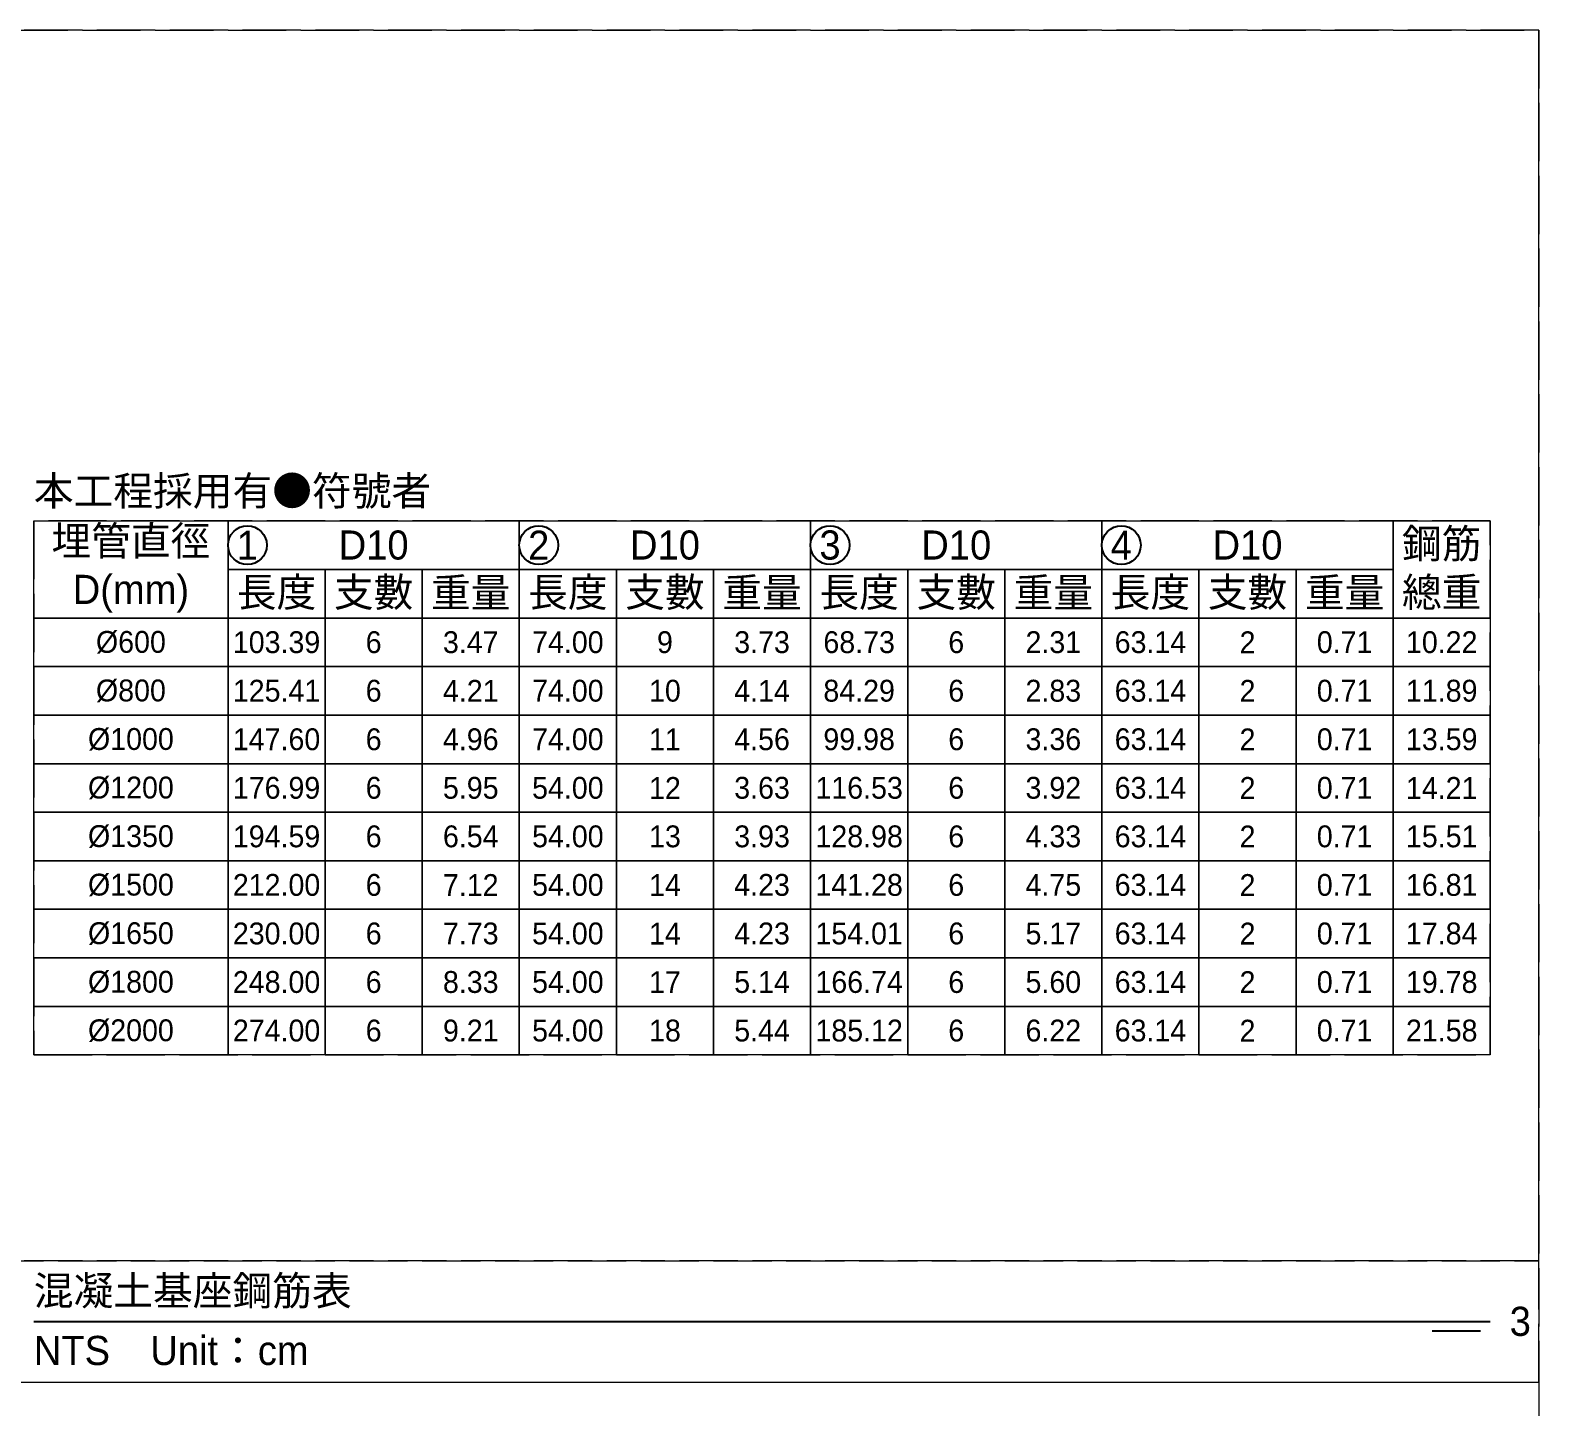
# Model space of a CAD drawing. Extents: x -781 to 13690, y -2778 to 2196.
# Drawn here: x -310.8 to 0, y -283.6 to 0 of the extents above; entities that cross this region are included whole.
import ezdxf

# ---------------------------------------------------------------- set-up
doc = ezdxf.new("R2010")
doc.units = 0
doc.header["$MEASUREMENT"] = 0
doc.linetypes.add('ACAD_ISO02W100', pattern=[15, 12, -3])
doc.layers.add('一、1.基本-圖框', color=7, linetype='Continuous', lineweight=20)
doc.layers.add('一、4.基本-隱藏', color=9, linetype='ACAD_ISO02W100', lineweight=20, plot=False)
doc.layers.add('三、3.文字-註解文字', color=2, linetype='Continuous')
doc.styles.add('次圖名(詳圖)', font='MS PGothic.ttf', dxfattribs={"height": 6})
doc.styles.add('註解文字(詳圖)', font='MS PGothic.ttf', dxfattribs={"height": 5})

msp = doc.modelspace()

# ---------------------------------------------------------------- linework, layer by layer
at = {"layer": '一、1.基本-圖框'}
for points in [[(-310, -101.092), (-270, -101.092), (-270, -121.092), (-310, -121.092)], [(-270, -101.092), (-210, -101.092), (-210, -111.092), (-270, -111.092)], [(-210, -101.092), (-150, -101.092), (-150, -111.092), (-210, -111.092)], [(-150, -101.092), (-90, -101.092), (-90, -111.092), (-150, -111.092)], [(-90, -101.092), (-30, -101.092), (-30, -111.092), (-90, -111.092)], [(-30, -101.092), (-10, -101.092), (-10, -121.092), (-30, -121.092)], [(-270, -111.092), (-250, -111.092), (-250, -121.092), (-270, -121.092)], [(-250, -111.092), (-230, -111.092), (-230, -121.092), (-250, -121.092)], [(-230, -111.092), (-210, -111.092), (-210, -121.092), (-230, -121.092)], [(-210, -111.092), (-190, -111.092), (-190, -121.092), (-210, -121.092)], [(-190, -111.092), (-170, -111.092), (-170, -121.092), (-190, -121.092)], [(-170, -111.092), (-150, -111.092), (-150, -121.092), (-170, -121.092)], [(-150, -111.092), (-130, -111.092), (-130, -121.092), (-150, -121.092)], [(-130, -111.092), (-110, -111.092), (-110, -121.092), (-130, -121.092)], [(-110, -111.092), (-90, -111.092), (-90, -121.092), (-110, -121.092)], [(-90, -111.092), (-70, -111.092), (-70, -121.092), (-90, -121.092)], [(-70, -111.092), (-50, -111.092), (-50, -121.092), (-70, -121.092)], [(-50, -111.092), (-30, -111.092), (-30, -121.092), (-50, -121.092)], [(-310, -121.092), (-270, -121.092), (-270, -131.092), (-310, -131.092)], [(-270, -121.092), (-250, -121.092), (-250, -131.092), (-270, -131.092)], [(-250, -121.092), (-230, -121.092), (-230, -131.092), (-250, -131.092)], [(-230, -121.092), (-210, -121.092), (-210, -131.092), (-230, -131.092)], [(-210, -121.092), (-190, -121.092), (-190, -131.092), (-210, -131.092)], [(-190, -121.092), (-170, -121.092), (-170, -131.092), (-190, -131.092)], [(-170, -121.092), (-150, -121.092), (-150, -131.092), (-170, -131.092)], [(-150, -121.092), (-130, -121.092), (-130, -131.092), (-150, -131.092)], [(-130, -121.092), (-110, -121.092), (-110, -131.092), (-130, -131.092)], [(-110, -121.092), (-90, -121.092), (-90, -131.092), (-110, -131.092)], [(-90, -121.092), (-70, -121.092), (-70, -131.092), (-90, -131.092)], [(-70, -121.092), (-50, -121.092), (-50, -131.092), (-70, -131.092)], [(-50, -121.092), (-30, -121.092), (-30, -131.092), (-50, -131.092)], [(-30, -121.092), (-10, -121.092), (-10, -131.092), (-30, -131.092)], [(-310, -131.092), (-270, -131.092), (-270, -141.092), (-310, -141.092)], [(-270, -131.092), (-250, -131.092), (-250, -141.092), (-270, -141.092)], [(-250, -131.092), (-230, -131.092), (-230, -141.092), (-250, -141.092)], [(-230, -131.092), (-210, -131.092), (-210, -141.092), (-230, -141.092)], [(-210, -131.092), (-190, -131.092), (-190, -141.092), (-210, -141.092)], [(-190, -131.092), (-170, -131.092), (-170, -141.092), (-190, -141.092)], [(-170, -131.092), (-150, -131.092), (-150, -141.092), (-170, -141.092)], [(-150, -131.092), (-130, -131.092), (-130, -141.092), (-150, -141.092)], [(-130, -131.092), (-110, -131.092), (-110, -141.092), (-130, -141.092)], [(-110, -131.092), (-90, -131.092), (-90, -141.092), (-110, -141.092)], [(-90, -131.092), (-70, -131.092), (-70, -141.092), (-90, -141.092)], [(-70, -131.092), (-50, -131.092), (-50, -141.092), (-70, -141.092)], [(-50, -131.092), (-30, -131.092), (-30, -141.092), (-50, -141.092)], [(-30, -131.092), (-10, -131.092), (-10, -141.092), (-30, -141.092)], [(-310, -141.092), (-270, -141.092), (-270, -151.092), (-310, -151.092)], [(-270, -141.092), (-250, -141.092), (-250, -151.092), (-270, -151.092)], [(-250, -141.092), (-230, -141.092), (-230, -151.092), (-250, -151.092)], [(-230, -141.092), (-210, -141.092), (-210, -151.092), (-230, -151.092)], [(-210, -141.092), (-190, -141.092), (-190, -151.092), (-210, -151.092)], [(-190, -141.092), (-170, -141.092), (-170, -151.092), (-190, -151.092)], [(-170, -141.092), (-150, -141.092), (-150, -151.092), (-170, -151.092)], [(-150, -141.092), (-130, -141.092), (-130, -151.092), (-150, -151.092)], [(-130, -141.092), (-110, -141.092), (-110, -151.092), (-130, -151.092)], [(-110, -141.092), (-90, -141.092), (-90, -151.092), (-110, -151.092)], [(-90, -141.092), (-70, -141.092), (-70, -151.092), (-90, -151.092)], [(-70, -141.092), (-50, -141.092), (-50, -151.092), (-70, -151.092)], [(-50, -141.092), (-30, -141.092), (-30, -151.092), (-50, -151.092)], [(-30, -141.092), (-10, -141.092), (-10, -151.092), (-30, -151.092)], [(-310, -151.092), (-270, -151.092), (-270, -161.092), (-310, -161.092)], [(-270, -151.092), (-250, -151.092), (-250, -161.092), (-270, -161.092)], [(-250, -151.092), (-230, -151.092), (-230, -161.092), (-250, -161.092)], [(-230, -151.092), (-210, -151.092), (-210, -161.092), (-230, -161.092)], [(-210, -151.092), (-190, -151.092), (-190, -161.092), (-210, -161.092)], [(-190, -151.092), (-170, -151.092), (-170, -161.092), (-190, -161.092)], [(-170, -151.092), (-150, -151.092), (-150, -161.092), (-170, -161.092)], [(-150, -151.092), (-130, -151.092), (-130, -161.092), (-150, -161.092)], [(-130, -151.092), (-110, -151.092), (-110, -161.092), (-130, -161.092)], [(-110, -151.092), (-90, -151.092), (-90, -161.092), (-110, -161.092)], [(-90, -151.092), (-70, -151.092), (-70, -161.092), (-90, -161.092)], [(-70, -151.092), (-50, -151.092), (-50, -161.092), (-70, -161.092)], [(-50, -151.092), (-30, -151.092), (-30, -161.092), (-50, -161.092)], [(-30, -151.092), (-10, -151.092), (-10, -161.092), (-30, -161.092)], [(-310, -161.092), (-270, -161.092), (-270, -171.092), (-310, -171.092)], [(-270, -161.092), (-250, -161.092), (-250, -171.092), (-270, -171.092)], [(-250, -161.092), (-230, -161.092), (-230, -171.092), (-250, -171.092)], [(-230, -161.092), (-210, -161.092), (-210, -171.092), (-230, -171.092)], [(-210, -161.092), (-190, -161.092), (-190, -171.092), (-210, -171.092)], [(-190, -161.092), (-170, -161.092), (-170, -171.092), (-190, -171.092)], [(-170, -161.092), (-150, -161.092), (-150, -171.092), (-170, -171.092)], [(-150, -161.092), (-130, -161.092), (-130, -171.092), (-150, -171.092)], [(-130, -161.092), (-110, -161.092), (-110, -171.092), (-130, -171.092)], [(-110, -161.092), (-90, -161.092), (-90, -171.092), (-110, -171.092)], [(-90, -161.092), (-70, -161.092), (-70, -171.092), (-90, -171.092)], [(-70, -161.092), (-50, -161.092), (-50, -171.092), (-70, -171.092)], [(-50, -161.092), (-30, -161.092), (-30, -171.092), (-50, -171.092)], [(-30, -161.092), (-10, -161.092), (-10, -171.092), (-30, -171.092)], [(-310, -171.092), (-270, -171.092), (-270, -181.092), (-310, -181.092)], [(-270, -171.092), (-250, -171.092), (-250, -181.092), (-270, -181.092)], [(-250, -171.092), (-230, -171.092), (-230, -181.092), (-250, -181.092)], [(-230, -171.092), (-210, -171.092), (-210, -181.092), (-230, -181.092)], [(-210, -171.092), (-190, -171.092), (-190, -181.092), (-210, -181.092)], [(-190, -171.092), (-170, -171.092), (-170, -181.092), (-190, -181.092)], [(-170, -171.092), (-150, -171.092), (-150, -181.092), (-170, -181.092)], [(-150, -171.092), (-130, -171.092), (-130, -181.092), (-150, -181.092)], [(-130, -171.092), (-110, -171.092), (-110, -181.092), (-130, -181.092)], [(-110, -171.092), (-90, -171.092), (-90, -181.092), (-110, -181.092)], [(-90, -171.092), (-70, -171.092), (-70, -181.092), (-90, -181.092)], [(-70, -171.092), (-50, -171.092), (-50, -181.092), (-70, -181.092)], [(-50, -171.092), (-30, -171.092), (-30, -181.092), (-50, -181.092)], [(-30, -171.092), (-10, -171.092), (-10, -181.092), (-30, -181.092)], [(-310, -181.092), (-270, -181.092), (-270, -191.092), (-310, -191.092)], [(-270, -181.092), (-250, -181.092), (-250, -191.092), (-270, -191.092)], [(-250, -181.092), (-230, -181.092), (-230, -191.092), (-250, -191.092)], [(-230, -181.092), (-210, -181.092), (-210, -191.092), (-230, -191.092)], [(-210, -181.092), (-190, -181.092), (-190, -191.092), (-210, -191.092)], [(-190, -181.092), (-170, -181.092), (-170, -191.092), (-190, -191.092)], [(-170, -181.092), (-150, -181.092), (-150, -191.092), (-170, -191.092)], [(-150, -181.092), (-130, -181.092), (-130, -191.092), (-150, -191.092)], [(-130, -181.092), (-110, -181.092), (-110, -191.092), (-130, -191.092)], [(-110, -181.092), (-90, -181.092), (-90, -191.092), (-110, -191.092)], [(-90, -181.092), (-70, -181.092), (-70, -191.092), (-90, -191.092)], [(-70, -181.092), (-50, -181.092), (-50, -191.092), (-70, -191.092)], [(-50, -181.092), (-30, -181.092), (-30, -191.092), (-50, -191.092)], [(-30, -181.092), (-10, -181.092), (-10, -191.092), (-30, -191.092)], [(-310, -191.092), (-270, -191.092), (-270, -201.092), (-310, -201.092)], [(-270, -191.092), (-250, -191.092), (-250, -201.092), (-270, -201.092)], [(-250, -191.092), (-230, -191.092), (-230, -201.092), (-250, -201.092)], [(-230, -191.092), (-210, -191.092), (-210, -201.092), (-230, -201.092)], [(-210, -191.092), (-190, -191.092), (-190, -201.092), (-210, -201.092)], [(-190, -191.092), (-170, -191.092), (-170, -201.092), (-190, -201.092)], [(-170, -191.092), (-150, -191.092), (-150, -201.092), (-170, -201.092)], [(-150, -191.092), (-130, -191.092), (-130, -201.092), (-150, -201.092)], [(-130, -191.092), (-110, -191.092), (-110, -201.092), (-130, -201.092)], [(-110, -191.092), (-90, -191.092), (-90, -201.092), (-110, -201.092)], [(-90, -191.092), (-70, -191.092), (-70, -201.092), (-90, -201.092)], [(-70, -191.092), (-50, -191.092), (-50, -201.092), (-70, -201.092)], [(-50, -191.092), (-30, -191.092), (-30, -201.092), (-50, -201.092)], [(-30, -191.092), (-10, -191.092), (-10, -201.092), (-30, -201.092)], [(-310, -201.092), (-270, -201.092), (-270, -211.092), (-310, -211.092)], [(-270, -201.092), (-250, -201.092), (-250, -211.092), (-270, -211.092)], [(-250, -201.092), (-230, -201.092), (-230, -211.092), (-250, -211.092)], [(-230, -201.092), (-210, -201.092), (-210, -211.092), (-230, -211.092)], [(-210, -201.092), (-190, -201.092), (-190, -211.092), (-210, -211.092)], [(-190, -201.092), (-170, -201.092), (-170, -211.092), (-190, -211.092)], [(-170, -201.092), (-150, -201.092), (-150, -211.092), (-170, -211.092)], [(-150, -201.092), (-130, -201.092), (-130, -211.092), (-150, -211.092)], [(-130, -201.092), (-110, -201.092), (-110, -211.092), (-130, -211.092)], [(-110, -201.092), (-90, -201.092), (-90, -211.092), (-110, -211.092)], [(-90, -201.092), (-70, -201.092), (-70, -211.092), (-90, -211.092)], [(-70, -201.092), (-50, -201.092), (-50, -211.092), (-70, -211.092)], [(-50, -201.092), (-30, -201.092), (-30, -211.092), (-50, -211.092)], [(-30, -201.092), (-10, -201.092), (-10, -211.092), (-30, -211.092)]]:
    msp.add_lwpolyline(points, close=True, dxfattribs=at)
at = {"layer": '一、4.基本-隱藏'}
for points in [[(-780, 0), (0, 0), (0, -507), (-780, -507)], [(0, 0), (-479.978, 0), (-479.978, -278.5), (0, -278.5)], [(-320, -253.5), (0, -253.5), (0, 0), (-320, 0)], [(-10, -101.092), (-310, -101.092), (-310, -211.092), (-10, -211.092)], [(0, -253.5), (-320, -253.5), (-320, -278.5), (0, -278.5)], [(-479.978, -278.5), (0, -278.5), (0, -482), (-479.978, -482)]]:
    msp.add_lwpolyline(points, close=True, dxfattribs=at)
at = {"layer": '三、3.文字-註解文字'}
for points in [[(-310, -266), (-10, -266)], [(-12, -268), (-22, -268)]]:
    msp.add_lwpolyline(points, dxfattribs=at)
for centre in [(-266, -106.092), (-206, -106.092), (-146, -106.092), (-86, -106.092)]:
    msp.add_circle(centre, 4, dxfattribs=at)

# ---------------------------------------------------------------- texts
at = {"layer": '一、1.基本-圖框', "char_height": 6, "attachment_point": 5, "style": '註解文字(詳圖)'}
for s, width, insert in [('埋管直徑\\PD(mm)', 35.26712, (-290, -111.092)), ('鋼筋總重', 18.37231, (-20, -111.092)), ('D10', 18.37231, (-240, -106.092)), ('D10', 18.37231, (-180, -106.092)), ('D10', 18.37231, (-120, -106.092)), ('D10', 18.37231, (-60, -106.092)), ('長度', 18.37231, (-260, -116.092)), ('支數', 18.37231, (-240, -116.092)), ('重量', 18.37231, (-220, -116.092)), ('長度', 18.37231, (-200, -116.092)), ('支數', 18.37231, (-180, -116.092)), ('重量', 18.37231, (-160, -116.092)), ('長度', 18.37231, (-140, -116.092)), ('支數', 18.37231, (-120, -116.092)), ('重量', 18.37231, (-100, -116.092)), ('長度', 18.37231, (-80, -116.092)), ('支數', 18.37231, (-60, -116.092)), ('重量', 18.37231, (-40, -116.092))]:
    msp.add_mtext_dynamic_manual_height_columns(s, width=width, gutter_width=30, heights=[0], dxfattribs=dict(at, insert=insert))
at = {"layer": '三、3.文字-註解文字'}
for s, width, gutter_width, insert, char_height, attachment_point, style in [('{\\fMS PGothic|b0|i0|c128|p34;本工程採用有●符號者}', 89.58136, 30, (-310, -98.592), 6, 7, '次圖名(詳圖)'), ('1', 8.38231, 30, (-266, -106.092), 6, 5, '註解文字(詳圖)'), ('2', 8.38231, 30, (-206, -106.092), 6, 5, '註解文字(詳圖)'), ('3', 8.38231, 30, (-146, -106.092), 6, 5, '註解文字(詳圖)'), ('4', 8.38231, 30, (-86, -106.092), 6, 5, '註解文字(詳圖)'), ('{\\fMS PGothic|b0|i0|c128|p34;%%C600}', 28.46262, 30, (-290, -126.092), 4.5, 5, '註解文字(詳圖)'), ('103.39', 9.06048, 30, (-260, -126.092), 4.5, 5, '註解文字(詳圖)'), ('6', 9.06048, 30, (-240, -126.092), 4.5, 5, '註解文字(詳圖)'), ('3.47', 9.06048, 30, (-220, -126.092), 4.5, 5, '註解文字(詳圖)'), ('74.00', 9.06048, 30, (-200, -126.092), 4.5, 5, '註解文字(詳圖)'), ('9', 9.06048, 30, (-180, -126.092), 4.5, 5, '註解文字(詳圖)'), ('3.73', 9.06048, 30, (-160, -126.092), 4.5, 5, '註解文字(詳圖)'), ('68.73', 9.06048, 30, (-140, -126.092), 4.5, 5, '註解文字(詳圖)'), ('6', 9.06048, 30, (-120, -126.092), 4.5, 5, '註解文字(詳圖)'), ('2.31', 9.06048, 30, (-100, -126.092), 4.5, 5, '註解文字(詳圖)'), ('63.14', 9.06048, 30, (-80, -126.092), 4.5, 5, '註解文字(詳圖)'), ('2', 9.06048, 30, (-60, -126.092), 4.5, 5, '註解文字(詳圖)'), ('0.71', 9.06048, 30, (-40, -126.092), 4.5, 5, '註解文字(詳圖)'), ('10.22', 9.06048, 30, (-20, -126.092), 4.5, 5, '註解文字(詳圖)'), ('{\\fMS PGothic|b0|i0|c128|p34;%%C}8{\\fMS PGothic|b0|i0|c128|p34;00}', 28.46262, 30, (-290, -136.092), 4.5, 5, '註解文字(詳圖)'), ('125.41', 9.06048, 30, (-260, -136.092), 4.5, 5, '註解文字(詳圖)'), ('6', 9.06048, 30, (-240, -136.092), 4.5, 5, '註解文字(詳圖)'), ('4.21', 9.06048, 30, (-220, -136.092), 4.5, 5, '註解文字(詳圖)'), ('74.00', 9.06048, 30, (-200, -136.092), 4.5, 5, '註解文字(詳圖)'), ('10', 9.06048, 30, (-180, -136.092), 4.5, 5, '註解文字(詳圖)'), ('4.14', 9.06048, 30, (-160, -136.092), 4.5, 5, '註解文字(詳圖)'), ('84.29', 9.06048, 30, (-140, -136.092), 4.5, 5, '註解文字(詳圖)'), ('6', 9.06048, 30, (-120, -136.092), 4.5, 5, '註解文字(詳圖)'), ('2.83', 9.06048, 30, (-100, -136.092), 4.5, 5, '註解文字(詳圖)'), ('63.14', 9.06048, 30, (-80, -136.092), 4.5, 5, '註解文字(詳圖)'), ('2', 9.06048, 30, (-60, -136.092), 4.5, 5, '註解文字(詳圖)'), ('0.71', 9.06048, 30, (-40, -136.092), 4.5, 5, '註解文字(詳圖)'), ('11.89', 9.06048, 30, (-20, -136.092), 4.5, 5, '註解文字(詳圖)'), ('{\\fMS PGothic|b0|i0|c128|p34;%%C}100{\\fMS PGothic|b0|i0|c128|p34;0}', 28.46262, 30, (-290, -146.092), 4.5, 5, '註解文字(詳圖)'), ('147.60', 9.06048, 30, (-260, -146.092), 4.5, 5, '註解文字(詳圖)'), ('6', 9.06048, 30, (-240, -146.092), 4.5, 5, '註解文字(詳圖)'), ('4.96', 9.06048, 30, (-220, -146.092), 4.5, 5, '註解文字(詳圖)'), ('74.00', 9.06048, 30, (-200, -146.092), 4.5, 5, '註解文字(詳圖)'), ('11', 9.06048, 30, (-180, -146.092), 4.5, 5, '註解文字(詳圖)'), ('4.56', 9.06048, 30, (-160, -146.092), 4.5, 5, '註解文字(詳圖)'), ('99.98', 9.06048, 30, (-140, -146.092), 4.5, 5, '註解文字(詳圖)'), ('6', 9.06048, 30, (-120, -146.092), 4.5, 5, '註解文字(詳圖)'), ('3.36', 9.06048, 30, (-100, -146.092), 4.5, 5, '註解文字(詳圖)'), ('63.14', 9.06048, 30, (-80, -146.092), 4.5, 5, '註解文字(詳圖)'), ('2', 9.06048, 30, (-60, -146.092), 4.5, 5, '註解文字(詳圖)'), ('0.71', 9.06048, 30, (-40, -146.092), 4.5, 5, '註解文字(詳圖)'), ('13.59', 9.06048, 30, (-20, -146.092), 4.5, 5, '註解文字(詳圖)'), ('{\\fMS PGothic|b0|i0|c128|p34;%%C}120{\\fMS PGothic|b0|i0|c128|p34;0}', 28.46262, 30, (-290, -156.092), 4.5, 5, '註解文字(詳圖)'), ('176.99', 9.06048, 30, (-260, -156.092), 4.5, 5, '註解文字(詳圖)'), ('6', 9.06048, 30, (-240, -156.092), 4.5, 5, '註解文字(詳圖)'), ('5.95', 9.06048, 30, (-220, -156.092), 4.5, 5, '註解文字(詳圖)'), ('54.00', 9.06048, 30, (-200, -156.092), 4.5, 5, '註解文字(詳圖)'), ('12', 9.06048, 30, (-180, -156.092), 4.5, 5, '註解文字(詳圖)'), ('3.63', 9.06048, 30, (-160, -156.092), 4.5, 5, '註解文字(詳圖)'), ('116.53', 9.06048, 30, (-140, -156.092), 4.5, 5, '註解文字(詳圖)'), ('6', 9.06048, 30, (-120, -156.092), 4.5, 5, '註解文字(詳圖)'), ('3.92', 9.06048, 30, (-100, -156.092), 4.5, 5, '註解文字(詳圖)'), ('63.14', 9.06048, 30, (-80, -156.092), 4.5, 5, '註解文字(詳圖)'), ('2', 9.06048, 30, (-60, -156.092), 4.5, 5, '註解文字(詳圖)'), ('0.71', 9.06048, 30, (-40, -156.092), 4.5, 5, '註解文字(詳圖)'), ('14.21', 9.06048, 30, (-20, -156.092), 4.5, 5, '註解文字(詳圖)'), ('{\\fMS PGothic|b0|i0|c128|p34;%%C}135{\\fMS PGothic|b0|i0|c128|p34;0}', 28.46262, 30, (-290, -166.092), 4.5, 5, '註解文字(詳圖)'), ('194.59', 9.06048, 30, (-260, -166.092), 4.5, 5, '註解文字(詳圖)'), ('6', 9.06048, 30, (-240, -166.092), 4.5, 5, '註解文字(詳圖)'), ('6.54', 9.06048, 30, (-220, -166.092), 4.5, 5, '註解文字(詳圖)'), ('54.00', 9.06048, 30, (-200, -166.092), 4.5, 5, '註解文字(詳圖)'), ('13', 9.06048, 30, (-180, -166.092), 4.5, 5, '註解文字(詳圖)'), ('3.93', 9.06048, 30, (-160, -166.092), 4.5, 5, '註解文字(詳圖)'), ('128.98', 9.06048, 30, (-140, -166.092), 4.5, 5, '註解文字(詳圖)'), ('6', 9.06048, 30, (-120, -166.092), 4.5, 5, '註解文字(詳圖)'), ('4.33', 9.06048, 30, (-100, -166.092), 4.5, 5, '註解文字(詳圖)'), ('63.14', 9.06048, 30, (-80, -166.092), 4.5, 5, '註解文字(詳圖)'), ('2', 9.06048, 30, (-60, -166.092), 4.5, 5, '註解文字(詳圖)'), ('0.71', 9.06048, 30, (-40, -166.092), 4.5, 5, '註解文字(詳圖)'), ('15.51', 9.06048, 30, (-20, -166.092), 4.5, 5, '註解文字(詳圖)'), ('{\\fMS PGothic|b0|i0|c128|p34;%%C}15{\\fMS PGothic|b0|i0|c128|p34;00}', 28.46262, 30, (-290, -176.092), 4.5, 5, '註解文字(詳圖)'), ('212.00', 9.06048, 30, (-260, -176.092), 4.5, 5, '註解文字(詳圖)'), ('6', 9.06048, 30, (-240, -176.092), 4.5, 5, '註解文字(詳圖)'), ('7.12', 9.06048, 30, (-220, -176.092), 4.5, 5, '註解文字(詳圖)'), ('54.00', 9.06048, 30, (-200, -176.092), 4.5, 5, '註解文字(詳圖)'), ('14', 9.06048, 30, (-180, -176.092), 4.5, 5, '註解文字(詳圖)'), ('4.23', 9.06048, 30, (-160, -176.092), 4.5, 5, '註解文字(詳圖)'), ('141.28', 9.06048, 30, (-140, -176.092), 4.5, 5, '註解文字(詳圖)'), ('6', 9.06048, 30, (-120, -176.092), 4.5, 5, '註解文字(詳圖)'), ('4.75', 9.06048, 30, (-100, -176.092), 4.5, 5, '註解文字(詳圖)'), ('63.14', 9.06048, 30, (-80, -176.092), 4.5, 5, '註解文字(詳圖)'), ('2', 9.06048, 30, (-60, -176.092), 4.5, 5, '註解文字(詳圖)'), ('0.71', 9.06048, 30, (-40, -176.092), 4.5, 5, '註解文字(詳圖)'), ('16.81', 9.06048, 30, (-20, -176.092), 4.5, 5, '註解文字(詳圖)'), ('{\\fMS PGothic|b0|i0|c128|p34;%%C}165{\\fMS PGothic|b0|i0|c128|p34;0}', 28.46262, 30, (-290, -186.092), 4.5, 5, '註解文字(詳圖)'), ('230.00', 9.06048, 30, (-260, -186.092), 4.5, 5, '註解文字(詳圖)'), ('6', 9.06048, 30, (-240, -186.092), 4.5, 5, '註解文字(詳圖)'), ('7.73', 9.06048, 30, (-220, -186.092), 4.5, 5, '註解文字(詳圖)'), ('54.00', 9.06048, 30, (-200, -186.092), 4.5, 5, '註解文字(詳圖)'), ('14', 9.06048, 30, (-180, -186.092), 4.5, 5, '註解文字(詳圖)'), ('4.23', 9.06048, 30, (-160, -186.092), 4.5, 5, '註解文字(詳圖)'), ('154.01', 9.06048, 30, (-140, -186.092), 4.5, 5, '註解文字(詳圖)'), ('6', 9.06048, 30, (-120, -186.092), 4.5, 5, '註解文字(詳圖)'), ('5.17', 9.06048, 30, (-100, -186.092), 4.5, 5, '註解文字(詳圖)'), ('63.14', 9.06048, 30, (-80, -186.092), 4.5, 5, '註解文字(詳圖)'), ('2', 9.06048, 30, (-60, -186.092), 4.5, 5, '註解文字(詳圖)'), ('0.71', 9.06048, 30, (-40, -186.092), 4.5, 5, '註解文字(詳圖)'), ('17.84', 9.06048, 30, (-20, -186.092), 4.5, 5, '註解文字(詳圖)'), ('{\\fMS PGothic|b0|i0|c128|p34;%%C}18{\\fMS PGothic|b0|i0|c128|p34;00}', 28.46262, 30, (-290, -196.092), 4.5, 5, '註解文字(詳圖)'), ('248.00', 9.06048, 30, (-260, -196.092), 4.5, 5, '註解文字(詳圖)'), ('6', 9.06048, 30, (-240, -196.092), 4.5, 5, '註解文字(詳圖)'), ('8.33', 9.06048, 30, (-220, -196.092), 4.5, 5, '註解文字(詳圖)'), ('54.00', 9.06048, 30, (-200, -196.092), 4.5, 5, '註解文字(詳圖)'), ('17', 9.06048, 30, (-180, -196.092), 4.5, 5, '註解文字(詳圖)'), ('5.14', 9.06048, 30, (-160, -196.092), 4.5, 5, '註解文字(詳圖)'), ('166.74', 9.06048, 30, (-140, -196.092), 4.5, 5, '註解文字(詳圖)'), ('6', 9.06048, 30, (-120, -196.092), 4.5, 5, '註解文字(詳圖)'), ('5.60', 9.06048, 30, (-100, -196.092), 4.5, 5, '註解文字(詳圖)'), ('63.14', 9.06048, 30, (-80, -196.092), 4.5, 5, '註解文字(詳圖)'), ('2', 9.06048, 30, (-60, -196.092), 4.5, 5, '註解文字(詳圖)'), ('0.71', 9.06048, 30, (-40, -196.092), 4.5, 5, '註解文字(詳圖)'), ('19.78', 9.06048, 30, (-20, -196.092), 4.5, 5, '註解文字(詳圖)'), ('{\\fMS PGothic|b0|i0|c128|p34;%%C}20{\\fMS PGothic|b0|i0|c128|p34;00}', 28.46262, 30, (-290, -206.092), 4.5, 5, '註解文字(詳圖)'), ('274.00', 9.06048, 30, (-260, -206.092), 4.5, 5, '註解文字(詳圖)'), ('6', 9.06048, 30, (-240, -206.092), 4.5, 5, '註解文字(詳圖)'), ('9.21', 9.06048, 30, (-220, -206.092), 4.5, 5, '註解文字(詳圖)'), ('54.00', 9.06048, 30, (-200, -206.092), 4.5, 5, '註解文字(詳圖)'), ('18', 9.06048, 30, (-180, -206.092), 4.5, 5, '註解文字(詳圖)'), ('5.44', 9.06048, 30, (-160, -206.092), 4.5, 5, '註解文字(詳圖)'), ('185.12', 9.06048, 30, (-140, -206.092), 4.5, 5, '註解文字(詳圖)'), ('6', 9.06048, 30, (-120, -206.092), 4.5, 5, '註解文字(詳圖)'), ('6.22', 9.06048, 30, (-100, -206.092), 4.5, 5, '註解文字(詳圖)'), ('63.14', 9.06048, 30, (-80, -206.092), 4.5, 5, '註解文字(詳圖)'), ('2', 9.06048, 30, (-60, -206.092), 4.5, 5, '註解文字(詳圖)'), ('0.71', 9.06048, 30, (-40, -206.092), 4.5, 5, '註解文字(詳圖)'), ('21.58', 9.06048, 30, (-20, -206.092), 4.5, 5, '註解文字(詳圖)'), ('{\\fMS PGothic|b0|i0|c128|p34;混凝土基座}鋼筋表', 109.33936, 15, (-310, -260), 6, 4, '次圖名(詳圖)'), ('3', 3, 15, (-6, -266), 6, 4, '次圖名(詳圖)'), ('NTS{\\fMS PGothic|b0|i0|c128|p34;^IUnit：cm}', 136.03259, 15, (-310, -272), 6, 4, '次圖名(詳圖)')]:
    msp.add_mtext_dynamic_manual_height_columns(s, width=width, gutter_width=gutter_width, heights=[0], dxfattribs=dict(at, insert=insert, char_height=char_height, attachment_point=attachment_point, style=style))

doc.saveas('drawing.dxf')
